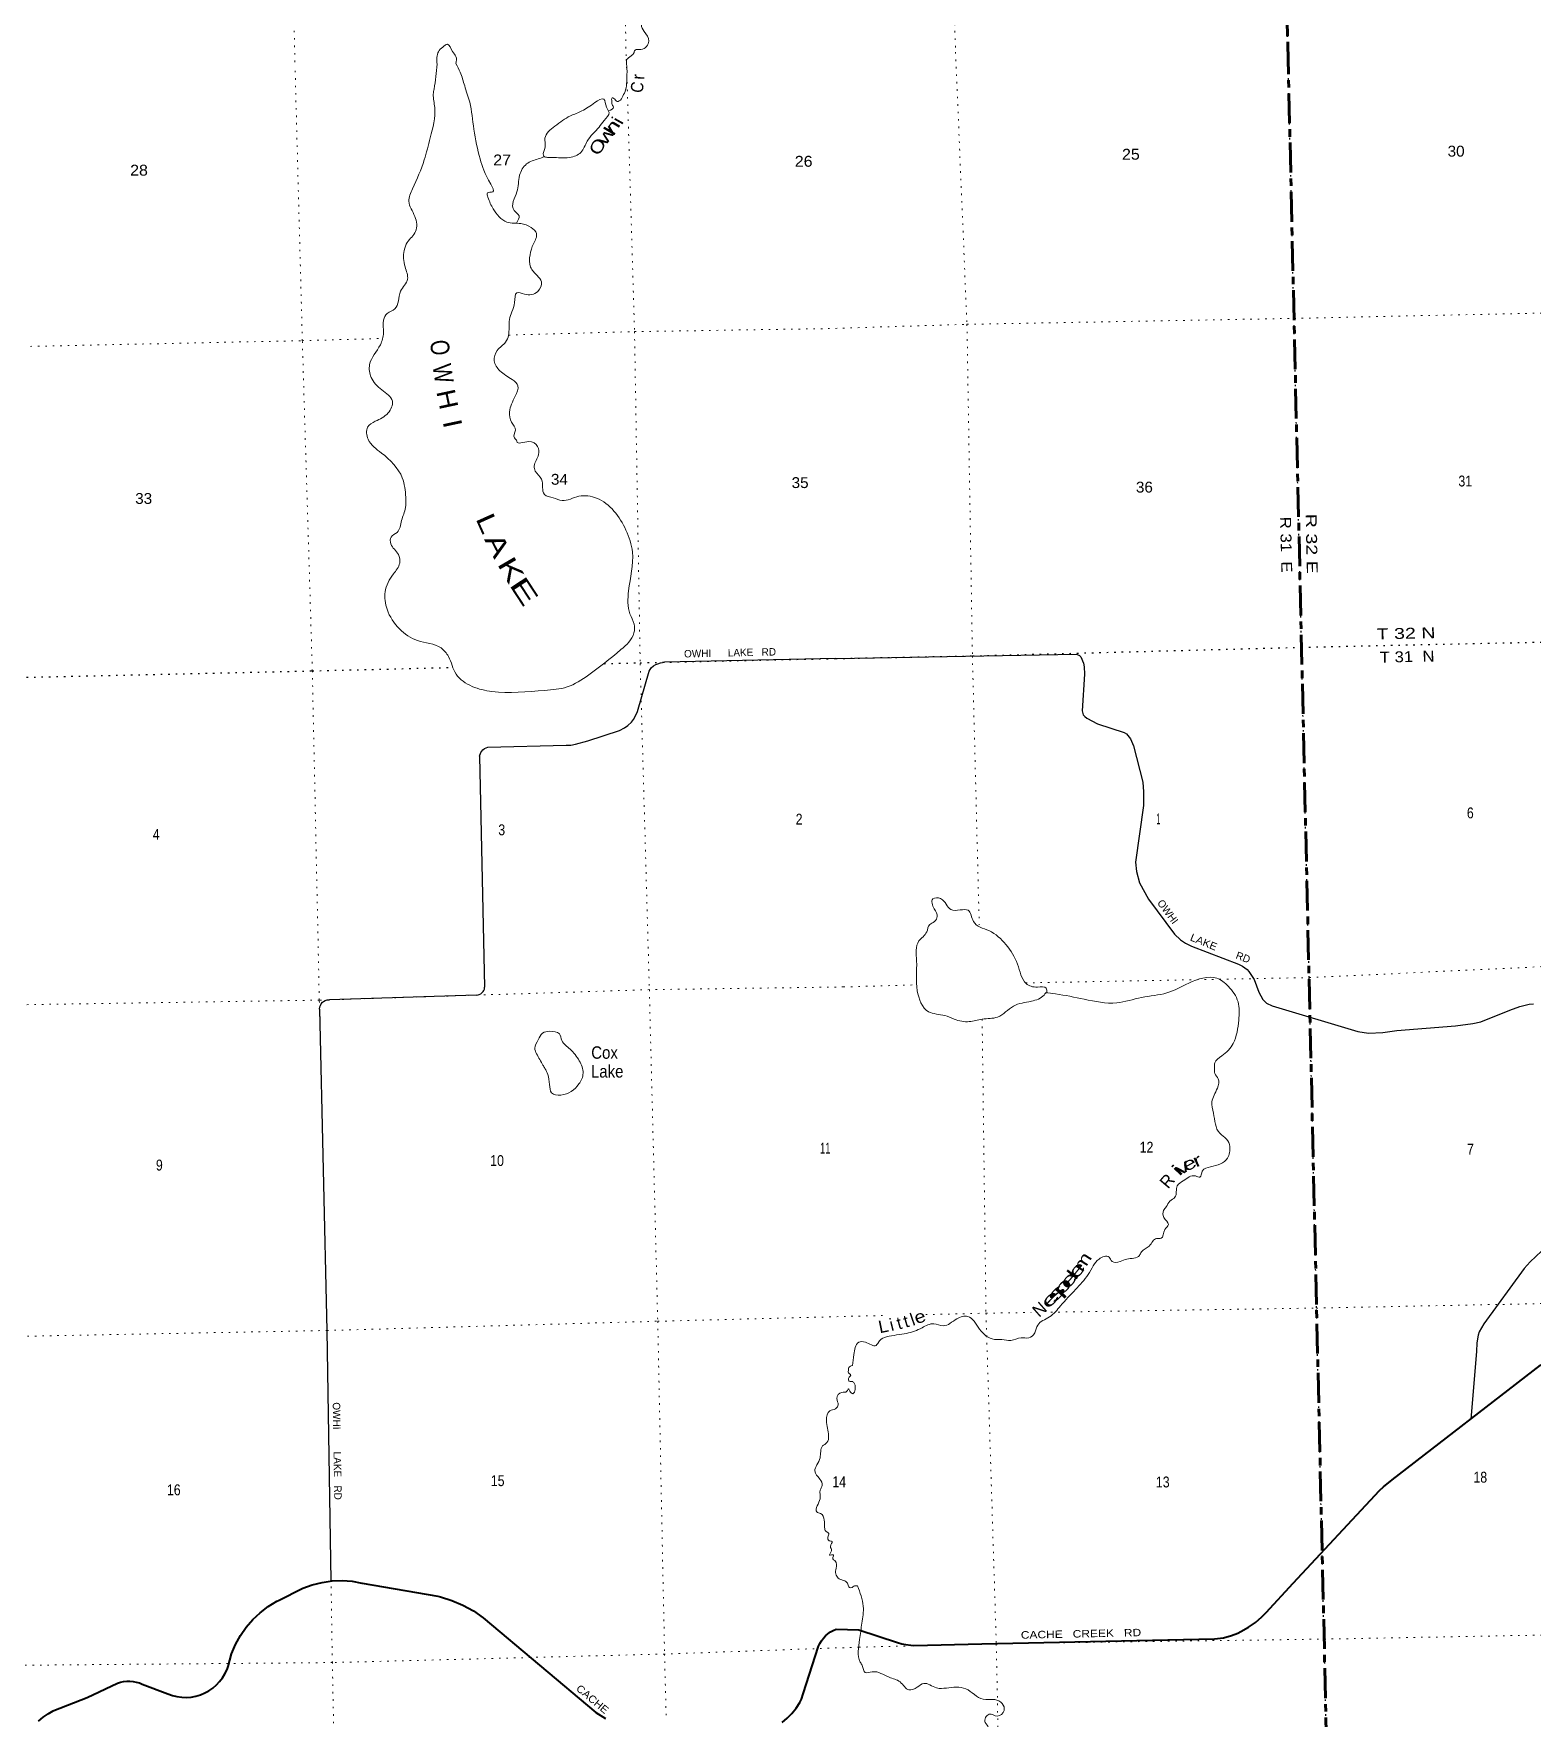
# Model space of a CAD drawing. Header units: feet. Extents: x 489137 to 739700, y 189004 to 379547.
# Drawn here: x 509174 to 533287, y 254815 to 281920 of the extents above; entities that cross this region are included whole.
import ezdxf
from ezdxf.enums import TextEntityAlignment as Align

# ---------------------------------------------------------------- set-up
doc = ezdxf.new("R2010")
doc.units = ezdxf.units.FT
doc.header["$LTSCALE"] = 80
doc.linetypes.add('DOTTED', pattern=[1.5, 0.3, -1.2])
doc.linetypes.add('LONG_DASH_SHORT_DASH', pattern=[9.9, 6, -1.2, 1.5, -1.2])
for name, color, linetype, lineweight in [('11', 7, 'LONG_DASH_SHORT_DASH', 60), ('26', 7, 'Continuous', 40), ('29', 7, 'Continuous', 25), ('39', 7, 'Continuous', 13), ('6', 7, 'DOTTED', 25), ('7', 7, 'DOTTED', 13)]:
    doc.layers.add(name, color=color, linetype=linetype, lineweight=lineweight)
for name, color, linetype in [('27', 7, 'Continuous'), ('30', 7, 'Continuous'), ('41', 7, 'Continuous')]:
    doc.layers.add(name, color=color, linetype=linetype)

msp = doc.modelspace()

# ---------------------------------------------------------------- linework, layer by layer
at = {"layer": '11'}
msp.add_line((529352.81, 281749.95), (530399.62, 235805.56), dxfattribs=at)
msp.add_lwpolyline([(528434.47, 327715.85), (528960.59, 303748.52), (528785.33, 303738.9), (529352.81, 281749.95)], dxfattribs=at)
at = {"layer": '26'}
for points in [[(529439.68, 256988.96), (530825.85, 258479.81), (530893.19, 258541.62), (531030.3, 258650.65), (533420.45, 260498.56), (533491.47, 260537.55), (533564.01, 260563.48), (533730.21, 260581.35), (533859.33, 260573.84), (533982.29, 260542.7), (534071.75, 260501.27), (534182.49, 260423), (534688.53, 260041.09), (534817.82, 259972.47), (534926.62, 259931), (535118.32, 259873.97), (535261.85, 259855.32), (535403.27, 259858.42), (535532.8, 259884.34), (535668.27, 259946.82), (536273.52, 260309.74)], [(510874.56, 255383.77), (510920.32, 255364.42), (511333.42, 255206.57), (511405.24, 255181.13), (511479.33, 255163.34), (511554.88, 255153.39), (511631.05, 255151.39), (511707.01, 255157.36), (511781.93, 255171.24), (511854.99, 255192.88), (511925.39, 255222.03), (511992.36, 255258.38), (512055.16, 255301.54), (512113.1, 255351.02), (512165.56, 255406.29), (512211.95, 255466.74), (512251.76, 255531.7), (512284.57, 255600.47), (512302.8, 255649.36), (512357.63, 255851.44), (512420.47, 256001.75), (512498.67, 256144.68), (512591.39, 256278.64), (512697.6, 256402.18), (512816.14, 256513.94), (512945.71, 256612.7), (513084.9, 256697.37), (513112.78, 256712.03), (513504.9, 256907.02), (513656.83, 256962.54), (513813.72, 257001.87), (513973.87, 257024.58), (514135.52, 257030.43), (514296.89, 257019.35), (514456.22, 256991.47), (514456.59, 256991.38), (515675.94, 256777.45), (515717.62, 256767.54), (515902.27, 256710.92), (516079.99, 256635.32), (516248.83, 256541.55), (516406.95, 256430.65), (518218.15, 254909.15), (518375.15, 254812.73)], [(524429.84, 256011.6), (528171.07, 256091.46), (528320.81, 256110.21), (528446.74, 256147.79), (528551.36, 256185.38), (528597.99, 256211.3), (528717.91, 256280.75), (528831.14, 256356.46), (528934.49, 256445.62), (529007.29, 256514.58), (529439.68, 256988.96)], [(521214.82, 254746.4), (521298.27, 254815.66), (521374.03, 254893.26), (521441.25, 254978.35), (521499.22, 255070), (521527.15, 255123.32), (521556.74, 255209.71), (521802.5, 255974.02), (521823.89, 256020.27), (521850, 256064.02), (521880.53, 256104.81), (521915.17, 256142.18), (521953.52, 256175.73), (521995.16, 256205.09), (522039.65, 256229.93), (522086.49, 256249.98), (522448.67, 256240.47)], [(522448.67, 256240.47), (523074.17, 256032.89), (523144.94, 256014.3), (523207.12, 256001.34), (523284.83, 255990.97), (523336.36, 255988.26), (524429.84, 256011.6)], [(509252.71, 254770.2), (509325.2, 254833.37), (509403.89, 254888.62), (509487.93, 254935.34), (509576.4, 254973.02), (509591.83, 254978.5), (509717.98, 255024.74), (510031.72, 255147.02), (510521.05, 255377.79), (510569.88, 255394.57), (510620.2, 255406.16), (510671.45, 255412.43), (510723.08, 255413.3), (510774.51, 255408.77), (510825.19, 255398.89), (510874.56, 255383.77)]]:
    msp.add_lwpolyline(points, dxfattribs=at)
at = {"layer": '29'}
for p, q in [((522079.9, 271866.53), (519321.68, 271805.8)), ((516290.8, 266451.46), (513930.72, 266376.31))]:
    msp.add_line(p, q, dxfattribs=at)
for points in [[(522079.9, 271866.53), (525954.21, 271938.22), (525999.09, 271913.57), (526021.7, 271890.95), (526063.85, 271789.76), (526073.98, 271734.01), (526079.38, 271613.17), (526044.55, 271025.37), (526054.2, 270981.86), (526062.67, 270962.07), (526088.11, 270930.97), (526117.32, 270908.3), (526288.25, 270817.43), (526719.67, 270675.07), (526756.4, 270655.27), (526781.28, 270628.86), (526824.22, 270573.27), (526869.08, 270463.86), (527019.52, 269875.97), (527033.34, 269722.16), (527030.89, 269500.25), (526903.35, 268591.11), (526920.72, 268440.41), (526966.57, 268258.43), (527112.69, 267994.14), (527527.85, 267428.96), (527626.91, 267339.59), (527707.26, 267285.73), (527804.12, 267236.79), (528562.08, 266948.26), (528623.1, 266917.53), (528659.57, 266890.3), (528697.91, 266862.91), (528727.39, 266830.92), (528811.35, 266703.28), (528887.82, 266499.84), (528952.62, 266378.58), (529009.97, 266319.12), (529099.59, 266277.15), (530479.36, 265866.7), (530650.67, 265839.62), (530882.07, 265848.56), (531104.99, 265879.43), (532051.97, 265955.82), (532329.13, 265993.87), (532460.23, 266022.21), (532927.89, 266207.42), (533087.55, 266265.39), (533237.25, 266306.68), (533306.55, 266312.04)], [(516349, 270296.72), (516366.09, 270354.33), (516399.34, 270398.7), (516428.9, 270420.88), (516481.05, 270440.62), (517742.7, 270470.01), (517815.42, 270473.57), (517892.09, 270487.43), (518091.61, 270542.89), (518597.81, 270709.27), (518681.88, 270750.87), (518734.53, 270786.92), (518790.88, 270841.46), (518823.2, 270883.05), (518859.24, 270946.83), (518889.71, 271012.45), (519074.46, 271663.18), (519109.57, 271714.96), (519148.36, 271748.22), (519183.47, 271768.57), (519216.72, 271781.51), (519261.06, 271794.46), (519321.68, 271805.8)], [(516349, 270296.72), (516427.8, 266578.9), (516427.75, 266578.48)], [(516290.8, 266451.46), (516327.28, 266454.59), (516343.44, 266459.66), (516367, 266471.22), (516385.93, 266485.54), (516405.79, 266506.35), (516417.34, 266522.52), (516425.19, 266546.1), (516427.75, 266578.48)], [(513773.14, 266223.93), (513779.18, 266261.85), (513786.57, 266285.88), (513797.65, 266309.91), (513818.89, 266334.87), (513838.3, 266348.74), (513864.16, 266365.37), (513895.57, 266372.77), (513930.72, 266376.31)], [(513773.14, 266223.93), (513891.99, 261054.1), (513956.53, 257025.84)], [(533528.8, 262414.56), (533253.88, 262159.43), (533156.77, 262050.82), (532506.84, 261162.95), (532434.17, 261032.25), (532416.42, 260981.98), (532395.36, 260854.5), (532390.02, 260715.67), (532295.73, 259629)]]:
    msp.add_lwpolyline(points, dxfattribs=at)
at = {"layer": '39'}
for points in [[(521782.3, 284763.84), (521733.02, 284739.66), (521693.36, 284635.53), (521576.97, 284531.36), (521553.05, 284367.04), (521535.65, 284261.49), (521434.01, 284210.25), (521431.21, 284086.92), (521424.81, 283947.31), (521375.17, 283838.88), (521180.66, 283710.37), (521064.21, 283608.21), (520931.25, 283519.75), (520911.29, 283434.35), (520845.83, 283313.36), (520770.41, 283339.61), (520617.91, 283226.38), (520562.06, 283123.84), (520432.21, 283069.82), (520253.51, 283030.64), (520104.13, 282951.85), (519937.55, 282836.22), (519774.05, 282757.04), (519605.02, 282657.5), (519495.83, 282662.64), (519390.58, 282595.14), (519277.15, 282531.46), (519190.12, 282462.42), (519175.33, 282334.72), (519210.29, 282234.63), (519163.62, 282166.69), (518952.48, 282055.92), (518995.57, 281954.02), (519070.32, 281800.45), (518944.69, 281663.69), (518849.95, 281657.09), (518827.17, 281601.92), (518787.77, 281564.48), (518707.36, 281500.16)], [(515664.39, 281430.2), (515685.72, 281630.15), (515756.24, 281704.64), (515829.61, 281749), (515913.42, 281632.57), (515967.99, 281553.57), (515968.66, 281437.28)], [(515664.39, 281430.2), (515615.54, 281029.51), (515603.42, 280944.51), (515626.57, 280731.27), (515553.27, 280245.49), (515458.79, 279888.3), (515268, 279423.97), (515210.19, 279222.94), (515306.67, 278979.14), (515318.4, 278737.39), (515185.39, 278560.82), (515135.97, 278432.59), (515148.21, 278168.67), (515189.22, 277967.94), (515076.76, 277775.71), (514986.62, 277491.23), (514863.3, 277417.74), (514803.27, 277311.45), (514802.05, 277105.7), (514752.07, 276914.94), (514578.08, 276594.2), (514605.08, 276389.12), (514773.14, 276189.36), (514944.84, 276005.82), (514876.68, 275816.65), (514670.06, 275682.71), (514547.22, 275589.07), (514555.84, 275393.63), (514768.76, 275172.74), (515104.91, 274771.21), (515160.58, 274461.92), (515156.44, 274294.42), (515092.78, 274085.18), (515020.58, 273895.91), (514923.51, 273821.03), (514920.02, 273712.03), (515041.05, 273539.41), (515062.45, 273400.74), (514961.65, 273226.94), (514829.24, 272939.45), (514860.05, 272657.81), (515059.02, 272343.81), (515347.78, 272156.97), (515727.76, 272036.82), (515847.98, 271898.46), (515969.55, 271616.93), (516230.38, 271417.34), (516546.92, 271336.03), (517395.6, 271353.94), (517757.34, 271408.83), (518103.73, 271602.52), (518622.59, 272010.01), (518832.13, 272277.13), (518834.81, 272420.39), (518768.45, 272584.22), (518745.63, 272954.79), (518807.61, 273579.47), (518702.53, 273931.97), (518230.59, 274447.29), (517947.53, 274476.95), (517676.87, 274408.07), (517532.67, 274451.07), (517392.21, 274506.26), (517361.29, 274620.5), (517346.12, 274751.24), (517244.23, 274881.96), (517228.22, 274962.26), (517298.5, 275147.45), (517281.36, 275276.13), (517138.32, 275355.46), (516948.56, 275363.1), (516948.51, 275365.12), (516909.03, 275414.61), (516924.28, 275538), (516860.69, 275669.62), (516830.65, 275832.29), (516923.46, 276088.59), (516965.99, 276252.96), (516872.87, 276353.64), (516675.91, 276496.24), (516583.43, 276655.42), (516631.91, 276823.96), (516767.92, 276958.25), (516813.8, 277066.23), (516828.04, 277318.67), (516910.35, 277592.89), (516947.02, 277749.05), (517068.53, 277727.7), (517285.29, 277773.13), (517344.23, 277925.78), (517275.29, 278027.02)], [(517275.29, 278027.02), (517169.23, 278163.69), (517160.56, 278361.15), (517214.9, 278537.89), (517263.38, 278706.43), (517178.51, 278799.23), (517011.61, 278863.89), (516789.22, 278886.9), (516568.38, 279101.55), (516481.24, 279291.11), (516477.66, 279357.58), (516511.64, 279370.48), (516563.96, 279375.75), (516528.87, 279495.94), (516355.85, 279907.35), (516255.94, 280383.01), (516189.28, 280817.09), (516108.5, 281079.41), (516036.78, 281299.58), (515968.66, 281437.28)], [(518426.21, 280677.11), (518503.37, 280739.97), (518473.88, 280793.75), (518475.1, 280828.06), (518479.78, 280886.66), (518508.23, 280877.24), (518561.76, 280830.08), (518593.87, 280836.88), (518652.54, 280914.89), (518698.61, 281014.79), (518715.2, 281151.2), (518719.41, 281361.44), (518707.36, 281500.16)], [(517392.76, 279939.59), (517378.14, 279961.44), (517401.29, 280093.08), (517399.92, 280238.27), (517560.77, 280431.61), (517808.99, 280596.73), (517994.68, 280675.69), (518205.26, 280811.69), (518347.18, 280865.42), (518390.45, 280739.36), (518430.77, 280653.57), (518351.14, 280522.63), (518270.91, 280417.9), (518078.61, 280189.53), (517979.96, 280009.74), (517798.34, 279928.87), (517645.22, 279923.28), (517530.19, 279926.66), (517455.58, 279926.94), (517391.45, 279939.14)], [(516940.3, 278871.16), (516983.37, 278990.15), (516904.76, 279075.05), (516889.24, 279221.93), (516950.16, 279376.63), (516992.37, 279641.84), (517105.08, 279823.98), (517290.73, 279904.94), (517392.77, 279939.59)], [(525475.51, 266483.78), (525465.57, 266564.35), (525323.9, 266579.17), (525142.87, 266637.51), (525004.46, 266947.36), (524817.44, 267264.14), (524543.74, 267487.95), (524294.01, 267635.57), (524209.09, 267815.38), (524081.78, 267820.44), (523930.16, 267828.96), (523766.64, 268002.86), (523641.53, 267999.9), (523663.48, 267836.78), (523712.74, 267714.71), (523666.19, 267632.8), (523590.54, 267586.56), (523542.85, 267466.24), (523416.99, 267321.84), (523380.03, 266999.75), (523391.11, 266521.22), (523572.55, 266184.1), (523834.44, 266121.62), (523985.16, 266064.59), (524228.37, 266023.9), (524433.35, 266065.12), (524682.95, 266097.3), (524939.32, 266273.08), (525226.18, 266352.61), (525431.82, 266452.44), (525457.26, 266487.39)], [(522346.03, 260492.74), (522369.87, 260666.63), (522450.08, 260864.5), (522557.03, 260867.03), (522727.83, 260814.52), (522784.62, 260890.61), (522896.26, 260951.85), (523220.01, 261008.01), (523468.25, 261098.75), (523658.54, 261163.87), (523808.7, 261131.06), (524028.23, 261241.32), (524202.94, 261281.83), (524391.42, 261076.2), (524633.45, 260912.24), (524752.6, 260911.02), (524896.33, 260894.23), (525060.86, 260938.53), (525184.09, 260935.4), (525281.18, 261014.47), (525328.73, 261140.85), (525517.47, 261272.6), (525695.06, 261450.55), (525939.28, 261714.93), (526139.67, 261954.03), (526223.72, 262096.38), (526315.57, 262204.67), (526476.39, 262234.74), (526526.45, 262165.22), (526653.67, 262164.2), (526761.79, 262203.13), (526966.34, 262262.52), (526997.37, 262317.81), (527122.38, 262411.68), (527181.05, 262493.88), (527238.68, 262533.63), (527315.31, 262537.47), (527376.6, 262680.34), (527431.32, 262758.4), (527355.97, 262873.79), (527355.37, 262986.91), (527396.48, 263042.43), (527454.86, 263136.74), (527536.24, 263197.26), (527574.31, 263384.02), (527671.41, 263463.1), (527867.47, 263540.47), (527938.56, 263521.96), (527976.72, 263617.81), (528110.37, 263687.65), (528381.66, 263829.44), (528419.73, 264016.2), (528368.59, 264132.16), (528257.34, 264228.51), (528156.94, 264553.41), (528132.6, 264732.63), (528220.32, 264954.92), (528235.02, 265104.76), (528176.51, 265190.24), (528174.41, 265281.1), (528176.57, 265361.96), (528289.11, 265471.7), (528474.2, 265674.08), (528562.45, 266047.89), (528551.59, 266342.58), (528396.42, 266591.43), (528209.67, 266722.36), (527759.27, 266642.99), (527407.55, 266487.17), (526999.43, 266412.85), (526599.66, 266326.6), (526077.42, 266384.92), (525615.12, 266470.93), (525453.08, 266493.35)], [(517367.67, 265324.81), (517266.61, 265505.97), (517236.26, 265596.02), (517291.55, 265732.45), (517361.66, 265838.97), (517479.97, 265867.97), (517632.19, 265827.18), (517673, 265721.24), (517803.4, 265579.09), (517952.93, 265395.03), (518014.11, 265194.77), (517947.57, 265021.78), (517655.28, 264843.48), (517507.18, 264880.34), (517473.82, 265012.67), (517445.8, 265175.38), (517399.19, 265271.09), (517367.67, 265324.81)], [(522346.03, 260492.74), (522292.1, 260458.75), (522281.52, 260393.96), (522281.99, 260373.81), (522318.89, 260348.45), (522284.17, 260281.08), (522295.29, 260236.97), (522323.55, 260235.62), (522351.8, 260232.43)], [(522351.8, 260232.43), (522381.23, 260198.49), (522389.65, 260104.57), (522381.23, 260064.83), (522355.06, 260037.01)], [(522356.13, 260036.18), (522305.12, 260075.85), (522282, 260115.64), (522258.71, 260076.78), (522174.43, 260058.66), (522096.07, 259960.01), (522118.59, 259859.69), (522077.72, 259796.21), (521981.72, 259761.69), (521928.88, 259607.16), (521964.89, 259361.95), (521935.24, 259250.32), (521867.93, 259196.3), (521826.02, 259005.73), (521774.19, 258893.58), (521742.24, 258794.01), (521821.92, 258664.78), (521860.61, 258562.83), (521830.11, 258487.49), (521827.42, 258344.22), (521779.63, 258232.17), (521775.85, 258135.27), (521834.92, 258110.44), (521893.92, 258002.91), (521900.7, 257886.09), (521918.24, 257826), (521967.52, 257788.84), (521952.81, 257727.98), (521972.28, 257671.97), (522018.97, 257658.95), (521994.56, 257581.73), (522010.33, 257511.51), (521977.77, 257438.14), (522042.17, 257443.68), (522033.04, 257403.13), (522041.96, 257367.04), (522062.45, 257353.4), (522087.44, 257319.7), (522078.09, 257202.5), (522088.19, 257116.01), (522133.86, 257060.61), (522223.45, 257024.4), (522275.07, 256973.17), (522298.52, 256919.26), (522340.85, 256920.26), (522370.62, 256941.13), (522427.83, 256945.87)], [(522463.92, 256082.96), (522500.26, 256344.43), (522522.2, 256617.68), (522427.83, 256945.87)], [(522585.42, 250226.42), (522622.12, 250298.77), (522654.97, 250362.18), (522813.73, 250481.1), (522890.42, 250656.65), (522972.65, 250854.57), (523123.71, 250870.27), (523250.27, 250897.51), (523310.68, 251078.75), (523366.82, 251269.98), (523338.96, 251426.89), (523395.98, 251492.89), (523377.17, 251607.6), (523302.24, 251704.81), (523361.27, 251770.86), (523326.84, 251862.98), (523384.94, 251969.4), (523461.62, 252058.09), (523436.95, 252164.58), (523545.92, 252254.03), (523629.69, 252385.31), (523678.73, 252447.08), (523661.14, 252509.29), (523613.52, 252560.69), (523677.1, 252604.62), (523773.12, 252643.26), (523747.36, 252709.32), (523671.67, 252751.97), (523678.57, 252802.64), (523713.4, 252868.11), (523651.6, 252921.19), (523668.03, 252996.33), (523586.2, 253042.88), (523589.21, 253174.26), (523700.76, 253239.53), (523762.62, 253358.17), (523688.95, 253400.87), (523723.4, 253569.37), (523645, 253729.13), (523672.18, 253863.1), (523728.92, 253941.22), (523735.26, 254016.12), (523722.46, 254132.99), (523727.07, 254282.59), (523779.73, 254362.63), (523873.4, 254502.23), (523970.64, 254575.24), (524291.99, 254647.51), (524464.35, 254615.23), (524533.71, 254671.42), (524483.55, 254744.98), (524549.07, 254879.87), (524676.94, 254850.58), (524787.88, 254942.1), (524759.08, 255052.53), (524638.49, 255116.34), (524450.6, 255121.98), (524172.15, 255289.12), (523860.94, 255301.94), (523701.39, 255304.22), (523493.8, 255376.06), (523388.21, 255314.97), (523255.97, 255271.43), (523115.72, 255399.42), (522936.28, 255475.97), (522665.76, 255562.49), (522552.94, 255551.73), (522503.92, 255663.7), (522474.49, 255720.2), (522463.92, 256082.96)]]:
    msp.add_spline(points, degree=3, dxfattribs=at)
at = {"layer": '6'}
for points in [[(529352.81, 281749.95), (529328.15, 282656.8), (529190.29, 288036.52), (529052.43, 293293.38), (528914.57, 298650.22), (528785.33, 303738.9)], [(530399.62, 235805.56), (530302.25, 240155.3), (530175.28, 245415.08), (530059.15, 250775.99), (529936.99, 256089.97), (529814.85, 261419.59), (529696.31, 266732.36), (529571.74, 272047.52), (529451.98, 277339.82), (529352.81, 281749.95)], [(522079.9, 271866.53), (524280.45, 271908.75), (529572.94, 272047.52), (534778.46, 272161.02), (540074.63, 272312.88), (545382.99, 272460.99), (550741.66, 272616.36), (552786.76, 272642.93)], [(518350.8, 271783.12), (518932.13, 271797.44), (522079.9, 271866.53)], [(497769.96, 271332.68), (503001.56, 271425.3), (508339.33, 271548.65), (513657.03, 271667.5), (515916.31, 271723.15)]]:
    msp.add_lwpolyline(points, dxfattribs=at)
at = {"layer": '7'}
for p, q in [((522203.49, 266581.95), (523382.08, 266615.8)), ((522327.43, 261282.47), (522879.07, 261295.38))]:
    msp.add_line(p, q, dxfattribs=at)
for points in [[(523468.42, 303594.58), (523575.2, 298531.74), (523704.95, 293184.45), (523867.84, 287888.48), (523978.88, 282562.97), (524006.86, 281623.78)], [(518195.77, 303388.16), (518322.05, 298390.35), (518423.52, 293108.98), (518555.12, 287757.69), (518688.2, 282426.65), (518707.94, 281493.51)], [(512776.94, 303250.02), (512937.26, 298263.23), (513079.53, 292966.79), (513211.97, 287659.99), (513359.23, 282327.31), (513379.41, 281376.8)], [(524006.86, 281623.78), (524190.59, 277243.32), (524278.04, 271908.75), (524388.1, 267579.34)], [(514475.53, 235433.54), (514358.35, 239807.04), (514247.07, 245064.48), (514091.19, 250417.67), (513979.06, 255711.39), (513891.99, 261054.1), (513769.26, 266369.75), (513657.03, 271667.5), (513496.05, 276980.24), (513379.41, 281376.8)], [(518710.93, 281500.11), (518841.36, 277125.95), (518932.41, 271785.35), (519079.74, 266538.85), (519215.04, 261203.32), (519324.56, 255849.04), (519350.18, 254838.56)], [(521955.75, 277174.46), (524190.59, 277243.32), (529455.6, 277338.62), (534672.08, 277451.48), (539976.13, 277611.61), (545301.44, 277812.65), (550625, 277914.66), (552655.45, 277945.36)], [(497641.04, 276654.24), (502856.99, 276726.32), (508162.03, 276869.07), (513496.05, 276980.24), (514782.02, 277015.3)], [(516814.62, 277070.7), (518841.36, 277125.95), (521955.75, 277174.46)], [(525133.23, 266647.73), (529697.51, 266732.36), (534908.6, 266978.19), (540201.38, 267014.82), (545555.35, 267111.49), (550916.42, 267337.62), (552917.56, 267361.44)], [(522203.49, 266581.95), (519079.74, 266538.85), (513769.26, 266369.75), (508452.72, 266287.24), (503115.61, 266135.66), (497892.22, 266037.19)], [(524434.26, 266065.26), (524496.51, 261333.24), (524662.16, 256011.86), (524770.93, 250618.42), (524968.82, 245299.83), (525007.39, 239973.41), (525072.55, 235679.84)], [(525540.15, 261349.48), (529813.65, 261415.98), (535087.52, 261519.76), (540418.13, 261666.37), (545752.21, 261837.32), (551068.32, 261999.75), (553055.53, 262047.18)], [(523526.56, 261310.54), (524496.51, 261333.24), (525222.31, 261344.53)], [(498007.55, 260693.12), (503223.19, 260864.03), (508594.02, 260953.87), (513891.99, 261054.1), (519215.04, 261203.32), (522327.43, 261282.47)], [(522451.08, 255958.56), (524663.76, 256016.41), (529938.2, 256088.77), (535225.15, 256187.61), (540507.01, 256347.21), (545824.71, 256527.87), (551141.2, 256674.15), (553180.65, 256737.44)], [(522451.92, 255959.91), (519324.56, 255849.04), (513979.06, 255711.39), (508695.93, 255665.96), (503356.67, 255520.39), (498131.83, 255397.67)]]:
    msp.add_lwpolyline(points, dxfattribs=at)

# ---------------------------------------------------------------- texts
at = {"layer": '27'}
for s, rotation, width, p in [('CACHE   CREEK   RD', 1.223, 1.2, (525058.53, 256095.04)), ('CACHE', 319.968, 1.1, (517889.95, 255275.68))]:
    msp.add_text(s, height=120, rotation=rotation, dxfattribs=dict(at, width=width)).set_placement(p)
at = {"layer": '30'}
for s, rotation, p in [('OWHI      LAKE   RD', 1.261, (519639.16, 271882.81)), ('OWHI        LAKE   RD', 270.918, (513985.33, 259898.15))]:
    msp.add_text(s, height=120, rotation=rotation, dxfattribs=at).set_placement(p)
for s, rotation, p in [('OWHI', 306.3, (527373.84, 267756.87)), ('RD', 339.16, (528613.02, 267002.36))]:
    msp.add_text(s, height=120, rotation=rotation, dxfattribs=at).set_placement(p, align=Align.CENTER)
at = {"layer": '30', "width": 1.1}
msp.add_text('LAKE', height=120, rotation=337.66, dxfattribs=at).set_placement((527978.37, 267248.83), align=Align.CENTER)
at = {"layer": '41'}
for s, height, rotation, width, p in [('C', 200, 80.5, 0.9, (518981.56, 281041.67)), ('i', 200, 60.821, 1.25, (518656.06, 280474.74)), ('w', 200, 54.132, 1.65, (518463.95, 280231.52)), ('h', 200, 59.083, 1.6, (518563.21, 280361.52)), ('O', 200, 58.544, 1.25, (518330.39, 280051.71)), ('O', 300, 275.985, 0.8, (515563.41, 276852.84)), ('W', 300, 279.015, 0.8, (515613.44, 276428.25)), ('H', 300, 282.044, 1.1, (515683.47, 276006.32)), ('I', 300, 282.044, 1.2, (515766.93, 275615.13)), ('L', 300, 294.161, 1.35, (516341.53, 273980.96)), ('A', 300, 297.191, 1.4, (516503.15, 273619.82)), ('K', 300, 300.22, 1.5, (516725.22, 273217.03)), ('E', 300, 303.25, 1.7, (516940.1, 272865.91)), ('v', 200, 33.93, 1.75, (527709.47, 263598.19)), ('e', 200, 29.085, 1.45, (527813.41, 263653.52)), ('r', 200, 24.415, 1.45, (527934.62, 263701.9)), ('i', 200, 45.862, 1.85, (527643.83, 263563.68)), ('e', 200, 51.087, 1.8, (526033.24, 261968.6)), ('m', 200, 57.074, 1.35, (526129.58, 262106.35)), ('p', 200, 47.472, 2.05, (525794.69, 261693.92)), ('e', 200, 48.982, 1.85, (525896.64, 261804.47)), ('l', 200, 51.087, 1.55, (525966.45, 261890.69)), ('e', 200, 45.649, 2, (525597.33, 261493.88)), ('s', 200, 47.068, 2.25, (525695.61, 261592.63)), ('e', 200, 19.324, 1.2, (523464.58, 261182.49)), ('L', 200, 11.43, 1.05, (522864.29, 261025.52))]:
    msp.add_text(s, height=height, rotation=rotation, dxfattribs=dict(at, width=width)).set_placement(p, align=Align.CENTER)
for s, rotation, p in [('r', 86.885, (518999.3, 281219.11)), ('R', 49.958, (527488.66, 263395.77)), ('t', 16.012, (523237.82, 261108.03)), ('l', 19.146, (523346.1, 261137.54)), ('N', 41.466, (525423.69, 261319.3)), ('i', 14.014, (523001.98, 261050.55)), ('t', 15.25, (523125.65, 261078.1))]:
    msp.add_text(s, height=200, rotation=rotation, dxfattribs=at).set_placement(p, align=Align.CENTER)
at = {"layer": '41', "width": 0.9}
for s, p in [('Cox', (518145.33, 265426.69)), ('Lake', (518141.12, 265123.95))]:
    msp.add_text(s, height=200, dxfattribs=at).set_placement(p)
at = {"layer": '6'}
for s, rotation, width, p in [('R 31  E', 271.305, 1.15, (529239.46, 273696.54)), ('R 32 E', 271.305, 1.35, (529650.03, 273710.17)), ('T 32 N', 1.249, 1.35, (531256.56, 272184.25)), ('T 31  N', 1.249, 1.15, (531274.58, 271809.13))]:
    msp.add_text(s, height=175, rotation=rotation, dxfattribs=dict(at, width=width)).set_placement(p, align=Align.CENTER)
at = {"layer": '7'}
for s, width, p in [('25', 1.1, (526828.26, 279892.26)), ('30', 1.05, (532061.01, 279941.93)), ('36', 1.05, (527045.51, 274536.82)), ('31', 0.85, (532208.2, 274634.57)), ('6', 0.85, (532289.28, 269295.39)), ('1', 0.4, (527269.99, 269199.85)), ('12', 0.85, (527079.45, 263915.96)), ('7', 0.85, (532291.28, 263883.76)), ('13', 0.85, (527340.8, 258529.8)), ('18', 0.85, (532449.98, 258606.15))]:
    msp.add_text(s, height=175, dxfattribs=dict(at, width=width)).set_placement(p, align=Align.CENTER)
for s, width, p in [('28', 1.1, (510725.07, 279635.94)), ('27', 1.1, (516567.28, 279800.2)), ('26', 1.1, (521419.65, 279778.99)), ('34', 1.05, (517496.39, 274662.05)), ('35', 1.05, (521368.96, 274609.09)), ('33', 1.05, (510806.8, 274354.02)), ('3', 0.85, (516649.18, 269022.9)), ('2', 0.85, (521433.63, 269193.9)), ('4', 0.85, (511090.79, 268950.98)), ('11', 0.65, (521825.86, 263900.31)), ('9', 0.85, (511139.88, 263628.71)), ('10', 0.85, (516518.8, 263701.18)), ('16', 0.85, (511317.28, 258403.53)), ('15', 0.85, (516528.46, 258550.76)), ('14', 0.85, (522023.97, 258533.66))]:
    msp.add_text(s, height=175, dxfattribs=dict(at, width=width)).set_placement(p)

doc.saveas('drawing.dxf')
